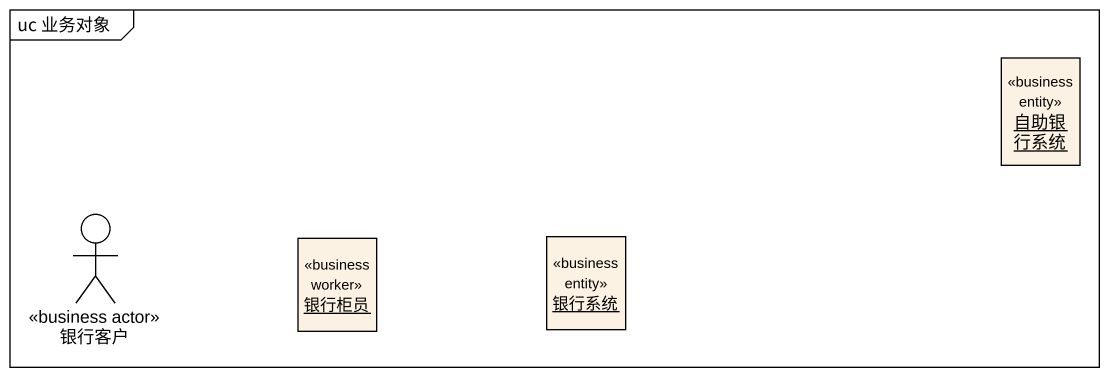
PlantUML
@startuml
mainframe uc 业务对象
allowmixing
hide circle
hide empty members
object 自助银行系统 <<business entity>> #FCF2E3
actor 银行客户 <<business actor>>
object 银行柜员 <<business worker>> #FCF2E3
object 银行系统 <<business entity>> #FCF2E3
@enduml
